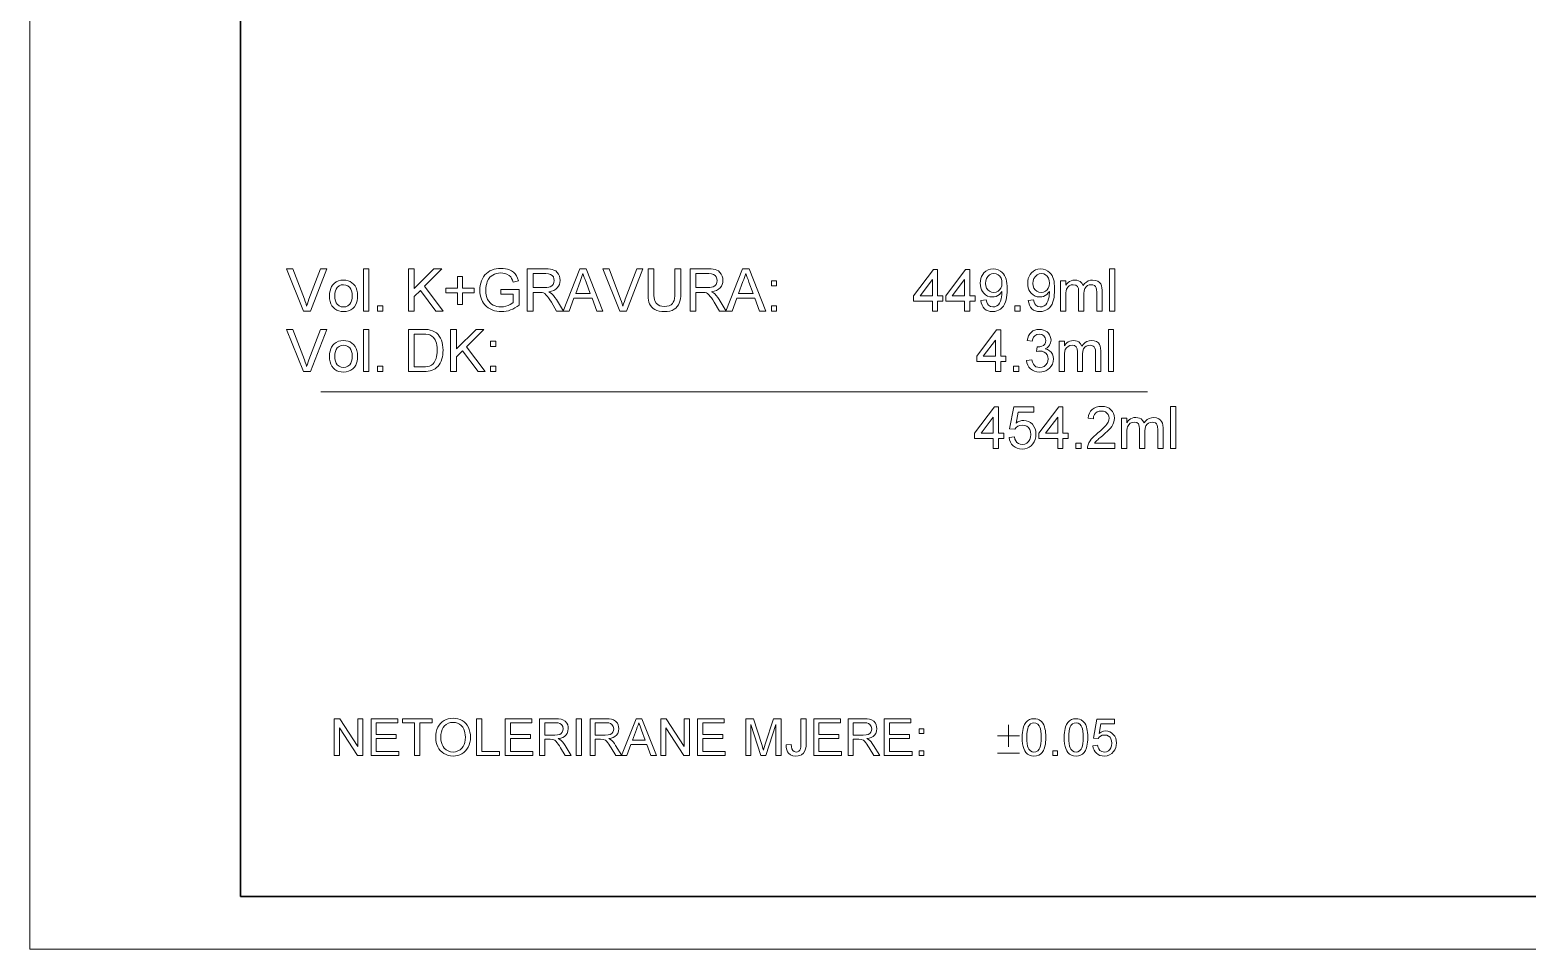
# Model space of a CAD drawing. Extents: x 0 to 297, y 0 to 420.
# Drawn here: x 0 to 142.1, y 0 to 87.3 of the extents above; entities that cross this region are included whole.
import ezdxf

# ---------------------------------------------------------------- set-up
doc = ezdxf.new("R2010")
doc.units = 0

msp = doc.modelspace()

# ---------------------------------------------------------------- linework, layer by layer
at = {"color": 7, "lineweight": 13}
for p, q in [((0, 0), (0, 420)), ((27.61, 52.95), (106.09, 52.95)), ((0, 0), (297, 0))]:
    msp.add_line(p, q, dxfattribs=at)
at = {"color": 7, "lineweight": 30}
for q in [(20, 415), (292, 5)]:
    msp.add_line((20, 5), q, dxfattribs=at)
at = {"color": 7, "lineweight": 13}
for points in [[(25.98, 60.61), (24.37, 64.61), (24.97, 64.61), (26.05, 61.73), (26.14, 61.51), (26.21, 61.29), (26.27, 61.09), (26.34, 61.3), (26.41, 61.52), (26.49, 61.73), (27.58, 64.61), (28.17, 64.61), (26.62, 60.61)], [(31.66, 60.61), (31.66, 64.61), (32.16, 64.61), (32.16, 60.61)], [(35.94, 60.61), (35.94, 64.61), (36.49, 64.61), (36.49, 62.76), (38.35, 64.61), (39.1, 64.61), (37.46, 62.97), (39.22, 60.61), (38.54, 60.61), (37.07, 62.58), (36.49, 62), (36.49, 60.61)], [(44.72, 62.23), (44.72, 62.67), (46.44, 62.67), (46.44, 61.18), (46.24, 61.04), (46.04, 60.91), (45.83, 60.8), (45.63, 60.72), (45.42, 60.65), (45.2, 60.6), (44.99, 60.57), (44.77, 60.56), (44.54, 60.57), (44.31, 60.6), (44.1, 60.65), (43.89, 60.72), (43.69, 60.81), (43.51, 60.92), (43.34, 61.05), (43.2, 61.19), (43.07, 61.35), (42.96, 61.53), (42.87, 61.73), (42.8, 61.93), (42.75, 62.14), (42.72, 62.37), (42.72, 62.6), (42.72, 62.82), (42.75, 63.05), (42.8, 63.26), (42.87, 63.47), (42.96, 63.68), (43.07, 63.87), (43.19, 64.04), (43.33, 64.19), (43.49, 64.32), (43.67, 64.43), (43.86, 64.51), (44.06, 64.58), (44.27, 64.63), (44.49, 64.66), (44.73, 64.67), (44.94, 64.66), (45.14, 64.64), (45.33, 64.59), (45.52, 64.53), (45.73, 64.43), (45.92, 64.3), (46.07, 64.15), (46.19, 63.96), (46.29, 63.75), (46.37, 63.5), (45.86, 63.37), (45.8, 63.56), (45.72, 63.72), (45.64, 63.85), (45.48, 64), (45.26, 64.12), (45.09, 64.18), (44.91, 64.21), (44.72, 64.23), (44.49, 64.21), (44.28, 64.18), (44.1, 64.11), (43.93, 64.03), (43.79, 63.94), (43.67, 63.82), (43.53, 63.63), (43.42, 63.42), (43.36, 63.23), (43.31, 63.04), (43.28, 62.83), (43.27, 62.62), (43.28, 62.36), (43.32, 62.12), (43.37, 61.91), (43.45, 61.72), (43.55, 61.55), (43.68, 61.4), (43.82, 61.28), (43.98, 61.18), (44.16, 61.1), (44.34, 61.05), (44.53, 61.01), (44.72, 61), (44.95, 61.02), (45.17, 61.07), (45.39, 61.14), (45.59, 61.24), (45.75, 61.34), (45.88, 61.44), (45.88, 62.23)], [(47.22, 60.61), (47.22, 64.61), (48.96, 64.61), (49.2, 64.61), (49.41, 64.59), (49.59, 64.55), (49.74, 64.51), (49.91, 64.42), (50.05, 64.29), (50.17, 64.13), (50.26, 63.94), (50.31, 63.74), (50.33, 63.53), (50.31, 63.33), (50.26, 63.14), (50.18, 62.97), (50.06, 62.82), (49.91, 62.68), (49.73, 62.58), (49.5, 62.5), (49.25, 62.45), (49.43, 62.35), (49.56, 62.25), (49.7, 62.09), (49.84, 61.91), (49.98, 61.71), (50.64, 60.61), (50, 60.61), (49.5, 61.45), (49.36, 61.68), (49.23, 61.86), (49.13, 62.01), (48.99, 62.17), (48.87, 62.27), (48.76, 62.33), (48.64, 62.37), (48.53, 62.39), (48.36, 62.39), (47.77, 62.39), (47.77, 60.61)], [(47.77, 62.84), (48.86, 62.84), (49.07, 62.84), (49.25, 62.87), (49.39, 62.91), (49.56, 63.01), (49.67, 63.15), (49.75, 63.33), (49.77, 63.52), (49.75, 63.69), (49.69, 63.85), (49.58, 63.99), (49.43, 64.09), (49.23, 64.15), (48.98, 64.17), (47.77, 64.17)], [(50.61, 60.61), (52.2, 64.61), (52.81, 64.61), (54.4, 60.61), (53.81, 60.61), (53.36, 61.84), (51.65, 61.84), (51.2, 60.61)], [(51.81, 62.28), (53.2, 62.28), (52.8, 63.36), (52.71, 63.6), (52.63, 63.81), (52.56, 64), (52.5, 64.17), (52.44, 63.99), (52.37, 63.8), (52.3, 63.62), (52.23, 63.43)], [(56, 60.61), (54.39, 64.61), (54.98, 64.61), (56.07, 61.73), (56.15, 61.51), (56.23, 61.29), (56.29, 61.09), (56.36, 61.3), (56.43, 61.52), (56.51, 61.73), (57.6, 64.61), (58.19, 64.61), (56.64, 60.61)], [(61.23, 64.61), (61.79, 64.61), (61.79, 62.31), (61.78, 62.03), (61.75, 61.77), (61.71, 61.55), (61.65, 61.36), (61.57, 61.19), (61.46, 61.04), (61.33, 60.9), (61.17, 60.78), (60.98, 60.68), (60.76, 60.61), (60.51, 60.57), (60.24, 60.56), (59.98, 60.57), (59.74, 60.61), (59.52, 60.67), (59.33, 60.75), (59.17, 60.86), (59.03, 60.99), (58.92, 61.14), (58.83, 61.31), (58.77, 61.47), (58.73, 61.65), (58.7, 61.85), (58.68, 62.07), (58.68, 62.31), (58.68, 64.61), (59.23, 64.61), (59.23, 62.33), (59.24, 62.09), (59.26, 61.88), (59.28, 61.71), (59.33, 61.57), (59.45, 61.35), (59.64, 61.19), (59.81, 61.12), (59.99, 61.07), (60.2, 61.06), (60.46, 61.08), (60.68, 61.12), (60.86, 61.21), (60.99, 61.32), (61.08, 61.45), (61.15, 61.61), (61.19, 61.81), (61.22, 62.05), (61.23, 62.33)], [(62.68, 60.61), (62.68, 64.61), (64.42, 64.61), (64.66, 64.61), (64.87, 64.59), (65.05, 64.55), (65.2, 64.51), (65.37, 64.42), (65.51, 64.29), (65.63, 64.13), (65.72, 63.94), (65.77, 63.74), (65.79, 63.53), (65.77, 63.33), (65.72, 63.14), (65.64, 62.97), (65.52, 62.82), (65.37, 62.68), (65.19, 62.58), (64.97, 62.5), (64.71, 62.45), (64.89, 62.35), (65.02, 62.25), (65.16, 62.09), (65.3, 61.91), (65.44, 61.71), (66.1, 60.61), (65.46, 60.61), (64.96, 61.45), (64.82, 61.68), (64.7, 61.86), (64.59, 62.01), (64.46, 62.17), (64.33, 62.27), (64.22, 62.33), (64.1, 62.37), (63.99, 62.39), (63.82, 62.39), (63.23, 62.39), (63.23, 60.61)], [(63.23, 62.84), (64.32, 62.84), (64.54, 62.84), (64.71, 62.87), (64.85, 62.91), (65.02, 63.01), (65.14, 63.15), (65.21, 63.33), (65.23, 63.52), (65.21, 63.69), (65.15, 63.85), (65.04, 63.99), (64.89, 64.09), (64.69, 64.15), (64.45, 64.17), (63.23, 64.17)], [(66.07, 60.61), (67.66, 64.61), (68.27, 64.61), (69.86, 60.61), (69.27, 60.61), (68.82, 61.84), (67.11, 61.84), (66.66, 60.61)], [(67.27, 62.28), (68.66, 62.28), (68.26, 63.36), (68.17, 63.6), (68.1, 63.81), (68.03, 64), (67.97, 64.17), (67.9, 63.99), (67.83, 63.8), (67.76, 63.62), (67.69, 63.43)], [(85.67, 60.61), (85.67, 61.56), (83.89, 61.56), (83.89, 62.06), (85.78, 64.56), (86.17, 64.56), (86.17, 62.06), (86.67, 62.06), (86.67, 61.56), (86.17, 61.56), (86.17, 60.61)], [(88.72, 60.61), (88.72, 61.56), (86.95, 61.56), (86.95, 62.06), (88.83, 64.56), (89.22, 64.56), (89.22, 62.06), (89.72, 62.06), (89.72, 61.56), (89.22, 61.56), (89.22, 60.61)], [(90.28, 61.61), (90.78, 61.67), (90.83, 61.46), (90.9, 61.29), (90.99, 61.16), (91.18, 61.04), (91.4, 61), (91.61, 61.03), (91.79, 61.1), (91.94, 61.21), (92.05, 61.36), (92.14, 61.55), (92.21, 61.79), (92.25, 61.98), (92.27, 62.17), (92.28, 62.37), (92.28, 62.47), (92.17, 62.33), (92.04, 62.2), (91.89, 62.09), (91.72, 62.01), (91.55, 61.96), (91.36, 61.95), (91.13, 61.97), (90.92, 62.04), (90.73, 62.15), (90.55, 62.31), (90.44, 62.46), (90.34, 62.63), (90.28, 62.82), (90.24, 63.03), (90.22, 63.26), (90.24, 63.49), (90.28, 63.71), (90.35, 63.91), (90.45, 64.08), (90.57, 64.24), (90.76, 64.4), (90.96, 64.52), (91.19, 64.59), (91.45, 64.61), (91.69, 64.59), (91.92, 64.52), (92.14, 64.41), (92.29, 64.29), (92.42, 64.15), (92.53, 63.99), (92.62, 63.81), (92.67, 63.64), (92.72, 63.45), (92.75, 63.22), (92.77, 62.97), (92.78, 62.69), (92.77, 62.4), (92.75, 62.13), (92.72, 61.89), (92.68, 61.67), (92.62, 61.48), (92.53, 61.27), (92.41, 61.08), (92.28, 60.93), (92.13, 60.79), (91.96, 60.69), (91.78, 60.62), (91.59, 60.57), (91.38, 60.56), (91.16, 60.58), (90.96, 60.63), (90.78, 60.71), (90.63, 60.84), (90.5, 60.99), (90.4, 61.17), (90.32, 61.38)], [(92.28, 63.27), (92.26, 63.53), (92.19, 63.75), (92.07, 63.93), (91.92, 64.06), (91.74, 64.14), (91.52, 64.17), (91.3, 64.14), (91.11, 64.05), (90.95, 63.91), (90.82, 63.72), (90.75, 63.49), (90.72, 63.23), (90.75, 63), (90.82, 62.8), (90.94, 62.63), (91.1, 62.5), (91.29, 62.42), (91.51, 62.39), (91.72, 62.42), (91.91, 62.5), (92.06, 62.63), (92.18, 62.8), (92.26, 63.02)], [(94.78, 61.61), (95.28, 61.67), (95.33, 61.46), (95.4, 61.29), (95.49, 61.16), (95.68, 61.04), (95.9, 61), (96.11, 61.03), (96.29, 61.1), (96.44, 61.21), (96.55, 61.36), (96.64, 61.55), (96.71, 61.79), (96.75, 61.98), (96.77, 62.17), (96.78, 62.37), (96.78, 62.47), (96.67, 62.33), (96.54, 62.2), (96.39, 62.09), (96.22, 62.01), (96.05, 61.96), (95.86, 61.95), (95.63, 61.97), (95.42, 62.04), (95.23, 62.15), (95.05, 62.31), (94.94, 62.46), (94.84, 62.63), (94.78, 62.82), (94.74, 63.03), (94.72, 63.26), (94.74, 63.49), (94.78, 63.71), (94.85, 63.91), (94.95, 64.08), (95.07, 64.24), (95.26, 64.4), (95.46, 64.52), (95.69, 64.59), (95.95, 64.61), (96.19, 64.59), (96.42, 64.52), (96.64, 64.41), (96.79, 64.29), (96.92, 64.15), (97.03, 63.99), (97.12, 63.81), (97.17, 63.64), (97.22, 63.45), (97.25, 63.22), (97.27, 62.97), (97.28, 62.69), (97.27, 62.4), (97.25, 62.13), (97.22, 61.89), (97.18, 61.67), (97.12, 61.48), (97.03, 61.27), (96.91, 61.08), (96.78, 60.93), (96.63, 60.79), (96.46, 60.69), (96.28, 60.62), (96.09, 60.57), (95.88, 60.56), (95.66, 60.58), (95.46, 60.63), (95.28, 60.71), (95.13, 60.84), (95, 60.99), (94.9, 61.17), (94.82, 61.38)], [(96.78, 63.27), (96.76, 63.53), (96.69, 63.75), (96.57, 63.93), (96.42, 64.06), (96.24, 64.14), (96.02, 64.17), (95.8, 64.14), (95.61, 64.05), (95.45, 63.91), (95.32, 63.72), (95.25, 63.49), (95.22, 63.23), (95.25, 63), (95.32, 62.8), (95.44, 62.63), (95.6, 62.5), (95.79, 62.42), (96.01, 62.39), (96.22, 62.42), (96.41, 62.5), (96.56, 62.63), (96.68, 62.8), (96.76, 63.02)], [(102.5, 60.61), (102.5, 64.61), (103, 64.61), (103, 60.61)], [(28.44, 62.06), (28.45, 62.31), (28.49, 62.54), (28.55, 62.75), (28.63, 62.94), (28.74, 63.1), (28.88, 63.24), (29.07, 63.38), (29.28, 63.48), (29.52, 63.54), (29.77, 63.56), (30, 63.54), (30.21, 63.5), (30.4, 63.42), (30.57, 63.31), (30.73, 63.17), (30.87, 63), (30.97, 62.81), (31.04, 62.6), (31.09, 62.36), (31.1, 62.1), (31.09, 61.84), (31.06, 61.6), (31.01, 61.4), (30.94, 61.23), (30.81, 61.03), (30.65, 60.87), (30.46, 60.73), (30.24, 60.64), (30.01, 60.58), (29.77, 60.56), (29.54, 60.57), (29.33, 60.62), (29.14, 60.7), (28.96, 60.81), (28.81, 60.94), (28.67, 61.11), (28.57, 61.31), (28.5, 61.53), (28.45, 61.78)], [(28.94, 62.06), (28.95, 61.81), (29, 61.6), (29.07, 61.41), (29.17, 61.27), (29.35, 61.12), (29.55, 61.03), (29.77, 61), (30, 61.03), (30.19, 61.12), (30.37, 61.27), (30.47, 61.42), (30.54, 61.6), (30.59, 61.82), (30.6, 62.08), (30.59, 62.32), (30.54, 62.53), (30.47, 62.7), (30.37, 62.85), (30.19, 63), (30, 63.08), (29.77, 63.11), (29.55, 63.09), (29.35, 63), (29.17, 62.85), (29.07, 62.7), (29, 62.52), (28.95, 62.31)], [(40.6, 61.23), (40.6, 62.34), (39.49, 62.34), (39.49, 62.78), (40.6, 62.78), (40.6, 63.89), (41.05, 63.89), (41.05, 62.78), (42.16, 62.78), (42.16, 62.34), (41.05, 62.34), (41.05, 61.23)], [(70.39, 63), (70.39, 63.5), (70.89, 63.5), (70.89, 63)], [(85.67, 62.06), (85.67, 63.6), (84.5, 62.06)], [(88.72, 62.06), (88.72, 63.6), (87.56, 62.06)], [(97.83, 60.61), (97.83, 63.5), (98.33, 63.5), (98.33, 63.07), (98.43, 63.21), (98.55, 63.32), (98.69, 63.42), (98.84, 63.5), (99.01, 63.54), (99.19, 63.56), (99.38, 63.54), (99.55, 63.5), (99.7, 63.42), (99.87, 63.25), (99.98, 63.03), (100.13, 63.22), (100.29, 63.37), (100.47, 63.47), (100.67, 63.54), (100.88, 63.56), (101.15, 63.53), (101.37, 63.45), (101.55, 63.32), (101.65, 63.19), (101.72, 63.02), (101.76, 62.82), (101.78, 62.59), (101.78, 60.61), (101.28, 60.61), (101.28, 62.41), (101.27, 62.66), (101.23, 62.83), (101.16, 62.95), (101.06, 63.04), (100.92, 63.09), (100.76, 63.11), (100.57, 63.09), (100.4, 63.03), (100.26, 62.91), (100.15, 62.75), (100.08, 62.54), (100.06, 62.27), (100.06, 60.61), (99.56, 60.61), (99.56, 62.47), (99.53, 62.75), (99.44, 62.95), (99.28, 63.07), (99.05, 63.11), (98.85, 63.09), (98.67, 63.01), (98.52, 62.87), (98.41, 62.69), (98.37, 62.53), (98.34, 62.33), (98.33, 62.1), (98.33, 60.61)], [(32.99, 60.61), (32.99, 61.11), (33.49, 61.11), (33.49, 60.61)], [(70.39, 60.61), (70.39, 61.11), (70.89, 61.11), (70.89, 60.61)], [(93.5, 60.61), (93.5, 61.11), (94, 61.11), (94, 60.61)], [(25.98, 54.87), (24.37, 58.87), (24.97, 58.87), (26.05, 55.99), (26.14, 55.77), (26.21, 55.55), (26.27, 55.34), (26.34, 55.56), (26.41, 55.78), (26.49, 55.99), (27.58, 58.87), (28.17, 58.87), (26.62, 54.87)], [(31.66, 54.87), (31.66, 58.87), (32.16, 58.87), (32.16, 54.87)], [(35.94, 54.87), (35.94, 58.87), (37.3, 58.87), (37.59, 58.86), (37.82, 58.85), (38.01, 58.81), (38.22, 58.75), (38.42, 58.65), (38.59, 58.53), (38.74, 58.38), (38.86, 58.22), (38.97, 58.04), (39.06, 57.84), (39.13, 57.63), (39.18, 57.4), (39.21, 57.15), (39.22, 56.89), (39.21, 56.67), (39.19, 56.46), (39.16, 56.27), (39.11, 56.08), (39.03, 55.86), (38.94, 55.67), (38.84, 55.5), (38.73, 55.36), (38.61, 55.24), (38.48, 55.14), (38.34, 55.06), (38.18, 54.99), (38, 54.94), (37.81, 54.9), (37.6, 54.88), (37.37, 54.87)], [(36.49, 55.32), (37.32, 55.32), (37.56, 55.32), (37.76, 55.35), (37.92, 55.39), (38.12, 55.48), (38.27, 55.6), (38.39, 55.74), (38.48, 55.92), (38.56, 56.12), (38.6, 56.29), (38.63, 56.47), (38.65, 56.68), (38.66, 56.9), (38.65, 57.14), (38.63, 57.36), (38.59, 57.56), (38.53, 57.73), (38.46, 57.88), (38.32, 58.09), (38.15, 58.24), (37.97, 58.34), (37.81, 58.39), (37.59, 58.42), (37.31, 58.43), (36.49, 58.43)], [(39.94, 54.87), (39.94, 58.87), (40.49, 58.87), (40.49, 57.02), (42.35, 58.87), (43.1, 58.87), (41.46, 57.22), (43.22, 54.87), (42.54, 54.87), (41.07, 56.83), (40.49, 56.26), (40.49, 54.87)], [(91.66, 54.87), (91.66, 55.82), (89.88, 55.82), (89.88, 56.32), (91.77, 58.82), (92.16, 58.82), (92.16, 56.32), (92.66, 56.32), (92.66, 55.82), (92.16, 55.82), (92.16, 54.87)], [(94.6, 55.93), (95.1, 55.98), (95.17, 55.75), (95.26, 55.57), (95.37, 55.43), (95.5, 55.33), (95.67, 55.28), (95.86, 55.26), (96.09, 55.29), (96.28, 55.36), (96.44, 55.49), (96.56, 55.66), (96.64, 55.85), (96.66, 56.06), (96.64, 56.27), (96.56, 56.45), (96.45, 56.6), (96.29, 56.72), (96.11, 56.79), (95.9, 56.81), (95.75, 56.8), (95.57, 56.76), (95.62, 57.2), (95.69, 57.2), (95.88, 57.22), (96.05, 57.27), (96.21, 57.35), (96.34, 57.48), (96.41, 57.64), (96.44, 57.83), (96.39, 58.07), (96.27, 58.26), (96.07, 58.38), (95.83, 58.43), (95.59, 58.38), (95.39, 58.26), (95.28, 58.13), (95.21, 57.96), (95.16, 57.76), (94.66, 57.82), (94.72, 58.05), (94.8, 58.26), (94.91, 58.44), (95.05, 58.59), (95.21, 58.72), (95.4, 58.8), (95.6, 58.85), (95.81, 58.87), (96.02, 58.86), (96.21, 58.81), (96.39, 58.73), (96.56, 58.63), (96.69, 58.5), (96.8, 58.35), (96.87, 58.19), (96.92, 58.02), (96.94, 57.84), (96.9, 57.6), (96.8, 57.38), (96.69, 57.24), (96.56, 57.13), (96.39, 57.04), (96.61, 56.97), (96.8, 56.85), (96.95, 56.7), (97.07, 56.52), (97.14, 56.3), (97.16, 56.06), (97.14, 55.81), (97.07, 55.58), (96.95, 55.37), (96.79, 55.18), (96.63, 55.05), (96.46, 54.95), (96.27, 54.87), (96.06, 54.83), (95.84, 54.82), (95.6, 54.83), (95.37, 54.89), (95.17, 54.99), (94.99, 55.12), (94.84, 55.29), (94.72, 55.48), (94.65, 55.69)], [(102.38, 54.87), (102.38, 58.87), (102.88, 58.87), (102.88, 54.87)], [(28.44, 56.32), (28.45, 56.57), (28.49, 56.8), (28.55, 57.01), (28.63, 57.19), (28.74, 57.36), (28.88, 57.5), (29.07, 57.64), (29.28, 57.74), (29.52, 57.8), (29.77, 57.82), (30, 57.8), (30.21, 57.75), (30.4, 57.68), (30.57, 57.57), (30.73, 57.43), (30.87, 57.26), (30.97, 57.07), (31.04, 56.86), (31.09, 56.62), (31.1, 56.36), (31.09, 56.09), (31.06, 55.86), (31.01, 55.66), (30.94, 55.48), (30.81, 55.29), (30.65, 55.12), (30.46, 54.99), (30.24, 54.89), (30.01, 54.83), (29.77, 54.82), (29.54, 54.83), (29.33, 54.88), (29.14, 54.95), (28.96, 55.06), (28.81, 55.2), (28.67, 55.37), (28.57, 55.56), (28.5, 55.79), (28.45, 56.04)], [(28.94, 56.32), (28.95, 56.07), (29, 55.85), (29.07, 55.67), (29.17, 55.52), (29.35, 55.38), (29.55, 55.29), (29.77, 55.26), (30, 55.29), (30.19, 55.38), (30.37, 55.52), (30.47, 55.67), (30.54, 55.86), (30.59, 56.08), (30.6, 56.33), (30.59, 56.57), (30.54, 56.78), (30.47, 56.96), (30.37, 57.11), (30.19, 57.25), (30, 57.34), (29.77, 57.37), (29.55, 57.34), (29.35, 57.25), (29.17, 57.11), (29.07, 56.96), (29, 56.78), (28.95, 56.56)], [(43.72, 57.26), (43.72, 57.76), (44.22, 57.76), (44.22, 57.26)], [(91.66, 56.32), (91.66, 57.86), (90.49, 56.32)], [(97.72, 54.87), (97.72, 57.76), (98.22, 57.76), (98.22, 57.32), (98.31, 57.46), (98.43, 57.58), (98.57, 57.68), (98.72, 57.76), (98.89, 57.8), (99.07, 57.82), (99.26, 57.8), (99.43, 57.75), (99.58, 57.68), (99.75, 57.51), (99.86, 57.29), (100.01, 57.48), (100.17, 57.63), (100.35, 57.73), (100.55, 57.79), (100.76, 57.82), (101.03, 57.79), (101.25, 57.71), (101.43, 57.58), (101.53, 57.44), (101.6, 57.28), (101.64, 57.08), (101.66, 56.85), (101.66, 54.87), (101.16, 54.87), (101.16, 56.67), (101.15, 56.92), (101.11, 57.09), (101.04, 57.2), (100.94, 57.29), (100.8, 57.35), (100.64, 57.37), (100.45, 57.35), (100.28, 57.28), (100.14, 57.17), (100.03, 57.01), (99.96, 56.8), (99.94, 56.53), (99.94, 54.87), (99.44, 54.87), (99.44, 56.73), (99.41, 57.01), (99.32, 57.21), (99.16, 57.33), (98.93, 57.37), (98.73, 57.34), (98.55, 57.26), (98.4, 57.13), (98.29, 56.95), (98.25, 56.79), (98.22, 56.59), (98.22, 56.35), (98.22, 54.87)], [(32.99, 54.87), (32.99, 55.37), (33.49, 55.37), (33.49, 54.87)], [(43.72, 54.87), (43.72, 55.37), (44.22, 55.37), (44.22, 54.87)], [(93.38, 54.87), (93.38, 55.37), (93.88, 55.37), (93.88, 54.87)], [(91.46, 47.56), (91.46, 48.5), (89.68, 48.5), (89.68, 49), (91.57, 51.5), (91.96, 51.5), (91.96, 49), (92.46, 49), (92.46, 48.5), (91.96, 48.5), (91.96, 47.56)], [(92.96, 48.61), (93.46, 48.67), (93.51, 48.45), (93.59, 48.27), (93.7, 48.13), (93.84, 48.03), (94.01, 47.96), (94.2, 47.94), (94.44, 47.97), (94.64, 48.06), (94.8, 48.21), (94.92, 48.4), (94.99, 48.63), (95.01, 48.9), (94.99, 49.15), (94.92, 49.36), (94.81, 49.54), (94.65, 49.67), (94.45, 49.75), (94.2, 49.78), (93.97, 49.75), (93.78, 49.67), (93.63, 49.55), (93.51, 49.39), (93.01, 49.44), (93.4, 51.5), (95.29, 51.5), (95.29, 51), (93.82, 51), (93.62, 49.97), (93.8, 50.08), (93.97, 50.16), (94.15, 50.21), (94.34, 50.22), (94.58, 50.2), (94.79, 50.13), (94.99, 50.02), (95.17, 49.86), (95.32, 49.66), (95.43, 49.44), (95.49, 49.2), (95.51, 48.93), (95.49, 48.66), (95.44, 48.42), (95.34, 48.19), (95.21, 47.99), (95.05, 47.81), (94.87, 47.68), (94.67, 47.58), (94.44, 47.52), (94.2, 47.5), (93.95, 47.52), (93.72, 47.58), (93.52, 47.67), (93.34, 47.8), (93.19, 47.97), (93.08, 48.16), (93, 48.37)], [(97.57, 47.56), (97.57, 48.5), (95.79, 48.5), (95.79, 49), (97.68, 51.5), (98.07, 51.5), (98.07, 49), (98.57, 49), (98.57, 48.5), (98.07, 48.5), (98.07, 47.56)], [(103.01, 48.06), (103.01, 47.56), (100.4, 47.56), (100.41, 47.73), (100.46, 47.91), (100.53, 48.09), (100.64, 48.27), (100.76, 48.44), (100.88, 48.58), (101.03, 48.72), (101.19, 48.87), (101.39, 49.03), (101.63, 49.24), (101.83, 49.43), (102, 49.6), (102.14, 49.75), (102.24, 49.88), (102.36, 50.07), (102.43, 50.26), (102.46, 50.45), (102.44, 50.63), (102.37, 50.78), (102.25, 50.92), (102.1, 51.03), (101.93, 51.09), (101.72, 51.11), (101.51, 51.09), (101.32, 51.03), (101.17, 50.92), (101.05, 50.78), (100.98, 50.6), (100.96, 50.39), (100.46, 50.44), (100.5, 50.7), (100.58, 50.92), (100.69, 51.11), (100.84, 51.27), (101.02, 51.4), (101.23, 51.48), (101.47, 51.54), (101.73, 51.56), (102, 51.54), (102.24, 51.48), (102.45, 51.38), (102.63, 51.24), (102.77, 51.07), (102.88, 50.88), (102.94, 50.68), (102.96, 50.45), (102.94, 50.21), (102.87, 49.98), (102.8, 49.83), (102.7, 49.66), (102.57, 49.5), (102.45, 49.36), (102.29, 49.2), (102.09, 49.01), (101.86, 48.8), (101.66, 48.64), (101.49, 48.5), (101.37, 48.39), (101.28, 48.31), (101.16, 48.19), (101.05, 48.06)], [(108.29, 47.56), (108.29, 51.56), (108.79, 51.56), (108.79, 47.56)], [(91.46, 49), (91.46, 50.54), (90.29, 49)], [(97.57, 49), (97.57, 50.54), (96.4, 49)], [(103.63, 47.56), (103.63, 50.44), (104.13, 50.44), (104.13, 50.01), (104.22, 50.15), (104.34, 50.27), (104.48, 50.37), (104.63, 50.44), (104.8, 50.49), (104.98, 50.5), (105.17, 50.48), (105.34, 50.44), (105.49, 50.36), (105.66, 50.2), (105.77, 49.98), (105.92, 50.16), (106.08, 50.31), (106.26, 50.42), (106.46, 50.48), (106.67, 50.5), (106.94, 50.47), (107.16, 50.39), (107.34, 50.26), (107.44, 50.13), (107.51, 49.96), (107.56, 49.76), (107.57, 49.53), (107.57, 47.56), (107.07, 47.56), (107.07, 49.35), (107.06, 49.6), (107.02, 49.77), (106.95, 49.89), (106.85, 49.98), (106.71, 50.04), (106.55, 50.06), (106.36, 50.03), (106.19, 49.97), (106.05, 49.86), (105.94, 49.7), (105.87, 49.48), (105.85, 49.21), (105.85, 47.56), (105.35, 47.56), (105.35, 49.41), (105.32, 49.69), (105.23, 49.89), (105.07, 50.02), (104.84, 50.06), (104.64, 50.03), (104.46, 49.95), (104.31, 49.82), (104.2, 49.63), (104.16, 49.48), (104.13, 49.28), (104.13, 49.04), (104.13, 47.56)], [(99.29, 47.56), (99.29, 48.06), (99.79, 48.06), (99.79, 47.56)], [(28.89, 18.38), (28.89, 21.88), (29.41, 21.88), (31.13, 19.24), (31.13, 21.88), (31.61, 21.88), (31.61, 18.38), (31.1, 18.38), (29.38, 21.03), (29.38, 18.38)], [(32.39, 18.38), (32.39, 21.88), (34.92, 21.88), (34.92, 21.5), (32.88, 21.5), (32.88, 20.38), (34.77, 20.38), (34.77, 19.99), (32.88, 19.99), (32.88, 18.77), (35.02, 18.77), (35.02, 18.38)], [(36.52, 18.38), (36.52, 21.5), (35.36, 21.5), (35.36, 21.88), (38.18, 21.88), (38.18, 21.5), (37.01, 21.5), (37.01, 18.38)], [(38.52, 20.09), (38.53, 20.37), (38.57, 20.62), (38.63, 20.86), (38.72, 21.08), (38.84, 21.27), (38.98, 21.44), (39.14, 21.59), (39.32, 21.72), (39.51, 21.81), (39.72, 21.88), (39.94, 21.92), (40.17, 21.93), (40.41, 21.92), (40.63, 21.88), (40.84, 21.8), (41.04, 21.7), (41.22, 21.58), (41.37, 21.43), (41.51, 21.26), (41.62, 21.06), (41.71, 20.85), (41.77, 20.62), (41.81, 20.38), (41.82, 20.13), (41.81, 19.87), (41.77, 19.63), (41.7, 19.4), (41.61, 19.18), (41.49, 18.99), (41.35, 18.82), (41.19, 18.67), (41.01, 18.55), (40.81, 18.46), (40.61, 18.39), (40.39, 18.35), (40.17, 18.34), (39.93, 18.35), (39.71, 18.4), (39.5, 18.47), (39.3, 18.57), (39.12, 18.7), (38.96, 18.85), (38.83, 19.03), (38.72, 19.22), (38.63, 19.43), (38.57, 19.64), (38.53, 19.86)], [(39, 20.08), (39.02, 19.84), (39.06, 19.62), (39.12, 19.42), (39.22, 19.24), (39.34, 19.09), (39.51, 18.93), (39.71, 18.82), (39.93, 18.75), (40.17, 18.72), (40.41, 18.75), (40.63, 18.82), (40.83, 18.93), (41.01, 19.09), (41.13, 19.25), (41.22, 19.43), (41.28, 19.64), (41.32, 19.87), (41.34, 20.13), (41.33, 20.34), (41.3, 20.53), (41.26, 20.71), (41.2, 20.88), (41.09, 21.07), (40.95, 21.24), (40.78, 21.37), (40.6, 21.47), (40.39, 21.52), (40.17, 21.54), (39.94, 21.52), (39.73, 21.46), (39.53, 21.35), (39.35, 21.21), (39.22, 21.05), (39.13, 20.87), (39.06, 20.64), (39.02, 20.38)], [(42.41, 18.38), (42.41, 21.88), (42.89, 21.88), (42.89, 18.77), (44.59, 18.77), (44.59, 18.38)], [(45.13, 18.38), (45.13, 21.88), (47.66, 21.88), (47.66, 21.5), (45.61, 21.5), (45.61, 20.38), (47.51, 20.38), (47.51, 19.99), (45.61, 19.99), (45.61, 18.77), (47.75, 18.77), (47.75, 18.38)], [(48.39, 18.38), (48.39, 21.88), (49.91, 21.88), (50.19, 21.87), (50.42, 21.84), (50.6, 21.79), (50.81, 21.66), (50.97, 21.46), (51.05, 21.3), (51.09, 21.12), (51.11, 20.94), (51.08, 20.7), (51, 20.49), (50.88, 20.31), (50.75, 20.2), (50.58, 20.1), (50.39, 20.03), (50.16, 19.99), (50.32, 19.9), (50.43, 19.81), (50.56, 19.68), (50.68, 19.52), (50.8, 19.34), (51.38, 18.38), (50.82, 18.38), (50.38, 19.12), (50.26, 19.31), (50.15, 19.48), (50.06, 19.6), (49.94, 19.75), (49.84, 19.84), (49.63, 19.92), (49.39, 19.94), (48.87, 19.94), (48.87, 18.38)], [(48.87, 20.33), (49.82, 20.33), (50.09, 20.35), (50.29, 20.4), (50.43, 20.48), (50.54, 20.61), (50.6, 20.76), (50.62, 20.92), (50.58, 21.15), (50.46, 21.33), (50.32, 21.42), (50.15, 21.48), (49.93, 21.5), (48.87, 21.5)], [(51.87, 18.38), (51.87, 21.88), (52.36, 21.88), (52.36, 18.38)], [(53.18, 18.38), (53.18, 21.88), (54.71, 21.88), (54.99, 21.87), (55.21, 21.84), (55.39, 21.79), (55.6, 21.66), (55.77, 21.46), (55.84, 21.3), (55.89, 21.12), (55.9, 20.94), (55.88, 20.7), (55.8, 20.49), (55.67, 20.31), (55.54, 20.2), (55.38, 20.1), (55.19, 20.03), (54.96, 19.99), (55.12, 19.9), (55.23, 19.81), (55.36, 19.68), (55.48, 19.52), (55.6, 19.34), (56.18, 18.38), (55.62, 18.38), (55.18, 19.12), (55.06, 19.31), (54.95, 19.48), (54.86, 19.6), (54.74, 19.75), (54.63, 19.84), (54.43, 19.92), (54.18, 19.94), (53.67, 19.94), (53.67, 18.38)], [(53.67, 20.33), (54.62, 20.33), (54.89, 20.35), (55.09, 20.4), (55.23, 20.48), (55.33, 20.61), (55.4, 20.76), (55.42, 20.92), (55.38, 21.15), (55.25, 21.33), (55.12, 21.42), (54.95, 21.48), (54.73, 21.5), (53.67, 21.5)], [(56.15, 18.38), (57.54, 21.88), (58.08, 21.88), (59.47, 18.38), (58.95, 18.38), (58.56, 19.45), (57.06, 19.45), (56.67, 18.38)], [(57.2, 19.84), (58.42, 19.84), (58.07, 20.79), (57.99, 21), (57.92, 21.18), (57.86, 21.35), (57.81, 21.5), (57.73, 21.28), (57.65, 21.07), (57.57, 20.85)], [(59.88, 18.38), (59.88, 21.88), (60.4, 21.88), (62.12, 19.24), (62.12, 21.88), (62.61, 21.88), (62.61, 18.38), (62.09, 18.38), (60.37, 21.03), (60.37, 18.38)], [(63.38, 18.38), (63.38, 21.88), (65.91, 21.88), (65.91, 21.5), (63.87, 21.5), (63.87, 20.38), (65.77, 20.38), (65.77, 19.99), (63.87, 19.99), (63.87, 18.77), (66.01, 18.77), (66.01, 18.38)], [(67.95, 18.38), (67.95, 21.88), (68.68, 21.88), (69.47, 19.42), (69.54, 19.21), (69.59, 19.04), (69.63, 18.91), (69.67, 19.05), (69.73, 19.24), (69.8, 19.46), (70.59, 21.88), (71.31, 21.88), (71.31, 18.38), (70.82, 18.38), (70.82, 21.35), (69.87, 18.38), (69.38, 18.38), (68.44, 21.35), (68.44, 18.38)], [(71.79, 19.4), (72.28, 19.45), (72.3, 19.2), (72.34, 19.01), (72.41, 18.88), (72.55, 18.76), (72.74, 18.72), (72.88, 18.74), (73.01, 18.8), (73.1, 18.9), (73.16, 19.02), (73.19, 19.2), (73.2, 19.46), (73.2, 21.88), (73.69, 21.88), (73.69, 19.51), (73.68, 19.24), (73.64, 19.01), (73.58, 18.83), (73.45, 18.62), (73.25, 18.46), (73.09, 18.39), (72.92, 18.35), (72.72, 18.34), (72.44, 18.37), (72.21, 18.45), (72.02, 18.6), (71.92, 18.75), (71.85, 18.93), (71.8, 19.15)], [(74.42, 18.38), (74.42, 21.88), (76.95, 21.88), (76.95, 21.5), (74.9, 21.5), (74.9, 20.38), (76.8, 20.38), (76.8, 19.99), (74.9, 19.99), (74.9, 18.77), (77.04, 18.77), (77.04, 18.38)], [(77.68, 18.38), (77.68, 21.88), (79.2, 21.88), (79.48, 21.87), (79.71, 21.84), (79.89, 21.79), (80.1, 21.66), (80.26, 21.46), (80.34, 21.3), (80.38, 21.12), (80.4, 20.94), (80.37, 20.7), (80.29, 20.49), (80.17, 20.31), (80.04, 20.2), (79.87, 20.1), (79.68, 20.03), (79.45, 19.99), (79.61, 19.9), (79.72, 19.81), (79.85, 19.68), (79.97, 19.52), (80.09, 19.34), (80.67, 18.38), (80.11, 18.38), (79.67, 19.12), (79.55, 19.31), (79.44, 19.48), (79.35, 19.6), (79.23, 19.75), (79.13, 19.84), (78.92, 19.92), (78.68, 19.94), (78.16, 19.94), (78.16, 18.38)], [(78.16, 20.33), (79.11, 20.33), (79.38, 20.35), (79.58, 20.4), (79.72, 20.48), (79.83, 20.61), (79.89, 20.76), (79.91, 20.92), (79.87, 21.15), (79.75, 21.33), (79.61, 21.42), (79.44, 21.48), (79.22, 21.5), (78.16, 21.5)], [(81.11, 18.38), (81.11, 21.88), (83.64, 21.88), (83.64, 21.5), (81.6, 21.5), (81.6, 20.38), (83.49, 20.38), (83.49, 19.99), (81.6, 19.99), (81.6, 18.77), (83.74, 18.77), (83.74, 18.38)], [(94.21, 20.11), (94.21, 20.35), (94.23, 20.57), (94.25, 20.77), (94.29, 20.95), (94.33, 21.11), (94.43, 21.35), (94.55, 21.54), (94.7, 21.69), (94.88, 21.8), (95.09, 21.86), (95.32, 21.88), (95.5, 21.87), (95.67, 21.83), (95.82, 21.77), (96.02, 21.63), (96.16, 21.45), (96.24, 21.3), (96.31, 21.12), (96.36, 20.93), (96.4, 20.76), (96.42, 20.57), (96.44, 20.35), (96.44, 20.11), (96.44, 19.87), (96.42, 19.66), (96.4, 19.46), (96.36, 19.27), (96.32, 19.11), (96.22, 18.87), (96.1, 18.68), (95.95, 18.53), (95.77, 18.42), (95.56, 18.36), (95.32, 18.34), (95.09, 18.36), (94.88, 18.42), (94.7, 18.52), (94.54, 18.67), (94.44, 18.84), (94.36, 19.04), (94.29, 19.26), (94.24, 19.51), (94.21, 19.8)], [(94.64, 20.11), (94.65, 19.79), (94.67, 19.52), (94.71, 19.29), (94.77, 19.12), (94.84, 18.99), (94.98, 18.84), (95.14, 18.75), (95.32, 18.72), (95.51, 18.75), (95.67, 18.84), (95.81, 18.99), (95.88, 19.12), (95.93, 19.3), (95.97, 19.52), (96, 19.79), (96, 20.11), (96, 20.42), (95.97, 20.69), (95.94, 20.91), (95.88, 21.09), (95.81, 21.22), (95.67, 21.37), (95.51, 21.47), (95.32, 21.5), (95.14, 21.47), (94.98, 21.39), (94.85, 21.25), (94.77, 21.11), (94.72, 20.92), (94.68, 20.69), (94.65, 20.42)], [(98.19, 20.11), (98.2, 20.35), (98.21, 20.57), (98.24, 20.77), (98.27, 20.95), (98.32, 21.11), (98.41, 21.35), (98.54, 21.54), (98.69, 21.69), (98.87, 21.8), (99.07, 21.86), (99.31, 21.88), (99.49, 21.87), (99.65, 21.83), (99.81, 21.77), (100, 21.63), (100.15, 21.45), (100.23, 21.3), (100.29, 21.12), (100.35, 20.93), (100.38, 20.76), (100.41, 20.57), (100.42, 20.35), (100.43, 20.11), (100.42, 19.87), (100.41, 19.66), (100.38, 19.46), (100.35, 19.27), (100.3, 19.11), (100.21, 18.87), (100.08, 18.68), (99.93, 18.53), (99.75, 18.42), (99.55, 18.36), (99.31, 18.34), (99.07, 18.36), (98.87, 18.42), (98.69, 18.52), (98.53, 18.67), (98.43, 18.84), (98.34, 19.04), (98.28, 19.26), (98.23, 19.51), (98.2, 19.8)], [(98.63, 20.11), (98.64, 19.79), (98.66, 19.52), (98.7, 19.29), (98.75, 19.12), (98.83, 18.99), (98.97, 18.84), (99.13, 18.75), (99.31, 18.72), (99.49, 18.75), (99.65, 18.84), (99.79, 18.99), (99.86, 19.12), (99.92, 19.3), (99.96, 19.52), (99.98, 19.79), (99.99, 20.11), (99.98, 20.42), (99.96, 20.69), (99.92, 20.91), (99.87, 21.09), (99.8, 21.22), (99.66, 21.37), (99.5, 21.47), (99.31, 21.5), (99.12, 21.47), (98.97, 21.39), (98.83, 21.25), (98.76, 21.11), (98.7, 20.92), (98.66, 20.69), (98.64, 20.42)], [(100.91, 19.31), (101.35, 19.36), (101.4, 19.16), (101.47, 19.01), (101.56, 18.88), (101.75, 18.76), (102, 18.72), (102.21, 18.75), (102.38, 18.83), (102.52, 18.95), (102.63, 19.12), (102.69, 19.32), (102.71, 19.56), (102.69, 19.78), (102.63, 19.97), (102.54, 20.12), (102.4, 20.24), (102.22, 20.31), (102, 20.33), (101.8, 20.31), (101.64, 20.23), (101.5, 20.13), (101.4, 19.99), (100.96, 20.04), (101.3, 21.84), (102.96, 21.84), (102.96, 21.4), (101.66, 21.4), (101.5, 20.49), (101.7, 20.62), (101.91, 20.69), (102.12, 20.72), (102.33, 20.7), (102.52, 20.64), (102.69, 20.54), (102.85, 20.4), (102.98, 20.23), (103.08, 20.04), (103.13, 19.82), (103.15, 19.58), (103.13, 19.35), (103.08, 19.14), (103, 18.94), (102.88, 18.76), (102.71, 18.58), (102.5, 18.44), (102.26, 18.36), (102, 18.34), (101.78, 18.35), (101.58, 18.4), (101.4, 18.49), (101.25, 18.6), (101.12, 18.75), (101.02, 18.91), (100.95, 19.1)], [(84.42, 20.47), (84.42, 20.91), (84.85, 20.91), (84.85, 20.47)], [(84.42, 18.38), (84.42, 18.82), (84.85, 18.82), (84.85, 18.38)], [(97.12, 18.38), (97.12, 18.82), (97.56, 18.82), (97.56, 18.38)]]:
    msp.add_lwpolyline(points, close=True, dxfattribs=at)
for points in [[(91.86, 20.25), (93.96, 20.25)], [(92.91, 19.2), (92.91, 21.3)], [(91.86, 18.62), (93.96, 18.62)]]:
    msp.add_lwpolyline(points, dxfattribs=at)

doc.saveas('drawing.dxf')
